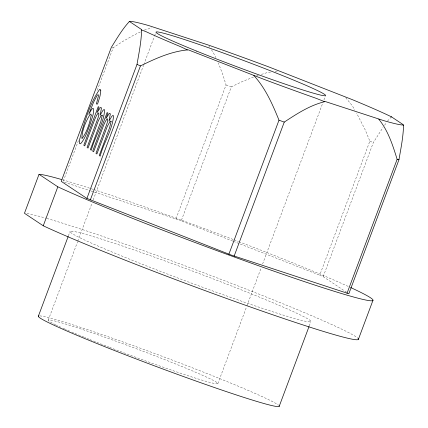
<?xml version="1.0" encoding="UTF-8"?>
<svg xmlns="http://www.w3.org/2000/svg" width="428" height="428" viewBox="0 0 428 428"><rect width="100%" height="100%" fill="white"/><g stroke="black" fill="none" stroke-linecap="round" stroke-linejoin="round"><path stroke-width="0.32" stroke-dasharray="2.14 1.6" d="M63.291 181.146L78.741 139.812M97.242 90.34L113.163 47.754L122.424 41.644L133.921 35.053L140.86 31.747M68.41 235.828L70.042 231.468M48.257 320.16L77.522 241.879M77.757 241.253L92.041 203.054M93.213 199.919L143.551 65.281M143.787 64.655L154.321 36.476M154.556 35.845L155.492 33.341M90.955 190.968L175.935 218.976L226.038 84.958L222.876 74.75L218.291 62.863M232.762 241.092L181.194 220.891L231.302 86.873L241.975 81.705L253.483 77.061M217.868 383.611L246.667 306.587M246.903 305.956L261.187 267.757M262.589 264.001L322.765 103.057M323.932 99.927L325.339 96.172M346.664 292.287L323.177 276.665L319.743 275.172L369.851 141.154L365.271 130.01L356.567 113.003M323.177 276.665L373.286 142.647L383.028 127.41M309.262 325.933L310.894 321.572M384.537 125.297L386.425 122.665M387.554 121.081L391.133 117.053M256.511 75.949L258.335 75.376M261.369 74.424L267.441 72.514L270.635 72.032M144.332 30.088L151.689 27.9M275.102 71.364L277.66 70.978M112.168 47.513L113.163 47.754M64.323 182.189L90.324 190.76M226.038 84.958L231.302 86.873M175.935 218.976L181.194 220.891M233.383 241.339L319.743 275.172M369.851 141.154L373.286 142.647M345.701 97.638L352.308 105.764L354.93 110.221M209.003 46.085L209.693 47.128M211.411 49.739L213.476 52.879L215.739 57.577M55.624 324.788A90.549 4.109 20.5 0 1 117.181 341.651A90.549 4.109 20.5 0 1 217.809 383.686A90.549 4.109 20.5 0 1 109.959 347.488M109.365 347.258A90.549 4.109 20.5 0 1 89.687 339.474M89.094 339.233A90.549 4.109 20.5 0 1 84.444 337.344M83.877 337.109A90.549 4.109 20.5 0 1 71.818 332.075M69.668 331.149A90.549 4.109 20.5 0 1 65.233 329.218M64.681 328.971A90.549 4.109 20.5 0 1 61.546 327.564M60.953 327.297A90.549 4.109 20.5 0 1 56.202 325.071M26.964 213.545A179.284 8.132 20.5 0 1 46.208 218.264M46.839 218.446A179.284 8.132 20.5 0 1 232.083 283.63A179.284 8.132 20.5 0 1 358.257 338.725M39.729 315.891A128.577 5.832 20.5 0 1 161.356 355.978A128.577 5.832 20.5 0 1 278.521 405.225M62.563 179.803A179.284 8.132 20.5 0 1 93.181 189.347M93.812 189.556A179.284 8.132 20.5 0 1 233.522 239.616M234.121 239.846A179.284 8.132 20.5 0 1 238.321 241.451M238.92 241.681A179.284 8.132 20.5 0 1 348.959 286.755M72.856 231.307L71.406 231.168A128.577 5.832 20.5 0 0 231.719 297.76A128.577 5.832 20.5 0 0 269.843 301.446A128.577 5.832 20.5 0 0 72.856 231.307"/><path stroke-width="0.64" d="M129.186 21.737L129.454 21.486L141.582 29.553C141.417 41.302 138.977 52.869 137.008 64.414L86.9 198.426L231.532 255.168L348.847 293.742L398.955 159.724C400.929 148.184 403.353 136.618 403.529 124.869L391.406 116.801L387.024 114.715A146.788 6.661 20.5 0 0 352.512 99.719L269.426 67.164A146.788 6.661 20.5 0 0 208.318 45.036L148.896 25.632A146.788 6.661 20.5 0 0 130.572 21.4L129.186 21.737C122.108 29.409 116.892 38.552 111.339 47.331L61.231 181.349L86.9 198.426M61.407 179.471A179.284 8.132 20.5 0 0 39.028 174.308L24.455 213.278L43.255 225.791A179.284 8.132 20.5 0 0 235.785 301.783A179.284 8.132 20.5 0 0 358.257 338.725M43.255 225.791L57.828 186.817L39.028 174.308M38.365 316.196L68.18 236.454M90.335 199.919L140.443 65.907C155.316 58.641 170.783 51.547 187.443 49.916L188.336 49.873L263.562 79.191A146.788 6.661 20.5 0 0 316.399 98.413L324.622 101.704L325.371 101.564L384.093 120.728A146.788 6.661 20.5 0 0 402.416 124.955L403.545 125.308M228.884 254.205L278.992 120.188C272.663 104.619 265.783 88.794 254.43 76.163L253.793 75.515M234.143 256.115L284.251 122.103C296.834 113.816 309.813 105.315 324.622 101.704M279.216 406.3L309.027 326.559M347.022 293.319L397.13 159.307C392.84 145.466 388.33 131.187 379.197 119.69L378.705 119.139M358.386 339.34L372.954 300.365M391.133 117.053L391.406 116.801M398.955 159.724L397.13 159.307M284.251 122.103L278.992 120.188M141.598 29.992L145.964 31.64A146.788 6.661 20.5 0 0 180.472 46.636L187.443 49.916M140.443 65.907L137.008 64.414M350.634 287.525A179.284 8.132 20.5 0 1 287.338 275.814A179.284 8.132 20.5 0 1 57.828 186.817M279.126 405.856A128.577 5.832 20.5 0 1 156.22 366.512A128.577 5.832 20.5 0 1 38.793 315.944M102.233 115.539L100.767 121.707L90.362 149.623L91.292 150.244C94.754 136.73 103.613 124.131 104.651 110.055L104.346 109.611L103.694 109.702L102.768 110.659L100.12 115.202L101.457 108.225L101.078 107.439L100.43 107.514L97.07 112.58L99.082 107.198L98.242 106.642L83.802 145.263L84.733 145.884L94.813 119.246L96.658 115.239L97.926 113.308L98.777 112.944L98.75 115.383L97.942 118.187L87.082 147.446L88.013 148.067L98.419 120.557L101.238 115.442L102.046 115.116L102.233 115.539M111.103 121.44L109.638 127.608L99.232 155.53L100.163 156.145C103.624 142.631 112.484 130.032 113.522 115.956L113.217 115.512L112.564 115.603L111.638 116.56L108.99 121.103L110.328 114.126L109.948 113.34L109.301 113.415L105.941 118.481L107.952 113.099L107.112 112.543L92.673 151.164L93.604 151.785L103.683 125.147L105.529 121.14L106.797 119.209L107.647 118.845L107.621 121.284L106.813 124.088L95.952 153.347L96.883 153.968L107.289 126.458L110.108 121.343L110.916 121.022L111.103 121.44M100.789 90.773L100.056 95.819L98.568 100.976L97.525 104.074L96.402 103.961L98.488 95.695A7.164 1.364 -70 0 0 96.958 95.706L93.518 102.372L88.778 114.239L91.565 109.488L92.576 108.471L93.272 108.375C94.47 113.356 91.597 118.593 90.415 123.414C87.66 130.321 85.605 137.95 80.683 143.674L79.876 143.787A13.225 2.52 -70 0 1 79.629 139.432C84.348 122.435 89.538 103.999 99.585 89.425L100.307 89.393L100.789 90.773M91.207 115.202C89.741 123.323 87.018 131.626 82.24 138.378L81.892 138.41C81.999 130.091 85.723 121.573 90.067 114.431L90.929 114.035L91.207 115.202M196.8 51.167A90.549 4.109 20.5 0 0 325.574 95.546A90.549 4.109 20.5 0 0 199.93 44.742A90.549 4.109 20.5 0 0 196.8 51.167"/></g></svg>
